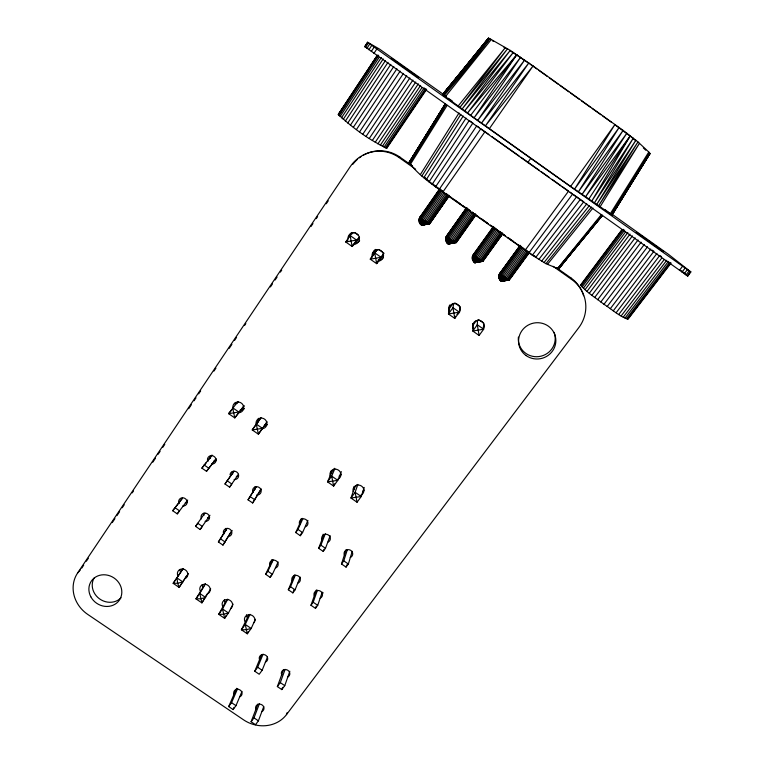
<?xml version="1.0" encoding="UTF-8"?>
<svg xmlns="http://www.w3.org/2000/svg" width="764" height="764" viewBox="0 0 764 764"><rect width="100%" height="100%" fill="white"/><g stroke="black" fill="none" stroke-linecap="round" stroke-linejoin="round"><path stroke-width="1.15" d="M477.538 320.059L477.319 324.776L479.095 335.463L483.66 329.227L483.765 323.201L478.474 319.495M448.831 196.415L429.674 223.785L421.47 225.246C418.873 223.451 418.204 219.564 420.038 216.995L439.185 189.501M475.647 215.343L456.337 242.56L448.115 244.002C445.517 242.217 444.868 238.339 446.72 235.79L465.973 208.515M502.397 234.233L482.934 261.298L474.692 262.711C472.104 260.935 471.474 257.057 473.336 254.536L493.439 226.45M509.273 279.662L501.203 281.381C498.625 279.605 498.013 275.737 499.895 273.245L520.15 245.32M455.153 316.134L454.79 318.426L448.439 313.975L449.518 308.369L452.66 304.005M453.721 303.346L452.966 307.701L454.79 318.426L459.326 312.161L460.1 306.603L454.8 302.878M464.55 67.939L488.425 38.2L489.896 38.725L510.237 50.395L533.071 65.952L623.128 130.405L637.978 141.932L648.789 152.026L649.935 153.602L612.069 214.961L570.632 186.426L474.1 117.78L442.652 94.583L488.425 38.2L442.652 94.583L488.931 38.295L443.139 94.984L489.896 38.725L444.046 95.681L491.309 39.489L445.374 96.684M346.054 549.803L341.489 563.966L346.063 567.108L348.355 564.013L352.242 551.321M346.063 567.108L346.741 564.911M341.489 563.966L343.781 560.871L347.238 550.042M364.208 487.432L361.238 496.514L357.055 502.234L350.953 498.023L354.563 487.785L356.597 484.987M412.541 166.036L399.916 157.117L399.094 157.556A35.555 34.991 85.7 0 0 350.237 166.657L77.594 573.019A31.763 28.755 33.6 0 0 87.822 614.476L243.601 719.86A31.467 28.421 22.5 0 0 286.462 714.636L287.13 712.621M316.439 589.884L310.958 605.26L315.475 608.345L317.719 605.327L322.246 592.138M315.475 608.345L316.21 606.215M357.858 484.433L355.126 492.293L350.953 498.023L361.238 496.514L355.126 492.293L357.055 502.234M283.454 669.875L277.361 686.578L281.801 689.596L284.762 685.652L289.833 671.25M281.801 689.596L282.594 687.361M310.958 605.26L313.192 602.233L317.452 590.219M277.361 686.578L280.312 682.624L285.115 669.35M323.917 534.59L318.636 548.285L323.21 551.417L325.483 548.313L330.172 535.669M323.21 551.417L324.003 549.297M257.926 704.083L251.098 721.732L255.501 724.711L258.404 720.844L263.771 706.538M318.636 548.285L320.909 545.171L325.321 533.664M251.098 721.732L253.992 717.854L259.474 703.596M377.044 55.667L338.28 114.419C352.309 127.674 369.614 140.404 386.842 148.054M261.613 654.71L254.756 671.231L259.206 674.249L262.138 670.286L267.486 657.011M294.512 574.881L288.314 589.779L292.851 592.883L295.076 589.837L300.204 577.059M292.851 592.883L294.15 589.665M341.327 471.627L337.803 480.336L333.639 486.085L327.527 481.864L331.757 472.047L334.451 468.303M334.546 483.879L333.639 486.085L331.671 476.106L334.88 468.58M288.314 589.779L290.54 586.742L295.362 575.091M254.756 671.231L257.688 667.259L263.112 654.118M236.62 688.297L228.684 706.566L233.106 709.555L235.98 705.669L242.007 691.401M233.106 709.555L234.023 707.388M228.684 706.566L231.559 702.679L237.68 688.517M302.2 518.336L295.735 532.556L300.319 535.707L302.573 532.584L307.921 520.38M300.319 535.707L301.665 532.632M295.735 532.556L297.989 529.433L302.792 518.823M255.367 619.308L251.184 628.466L247.307 633.786L241.395 629.765L248.93 614.781M248.252 631.732L247.307 633.786L245.263 624.427L250.029 614.332M272.299 560.346L265.633 574.28L270.179 577.383L272.385 574.327L278.134 561.941M270.179 577.383L271.144 575.302M265.633 574.28L267.839 571.214L273.226 559.945M233.058 604.104L228.474 612.995L224.626 618.353L218.695 614.323L226.812 599.711M226.173 615.364L224.626 618.353L222.534 608.956L227.748 599.157M204.704 598.05L201.897 602.882L195.956 598.842L205.268 583.734M205.822 596.111L206.948 594.172M210.702 588.882L201.897 602.882L199.767 593.456L205.43 583.944M570.632 186.426L614.972 124.484L574.528 189.185L619.136 127.483L578.338 191.879L623.128 130.405L582.006 194.467L626.881 133.194L585.472 196.911L630.3 135.791L591.661 201.238L633.327 138.141L594.296 203.071L635.906 140.204L596.579 204.647L637.978 141.932L598.479 205.955L639.506 143.298L599.979 206.968M256.121 486.668L248.033 499.818L252.636 502.979L260.572 489.724M252.636 502.979L261.355 488.96M226.793 528.526L218.399 541.982L222.954 545.095L230.919 532.021M222.954 545.095L232.151 530.464M409.552 162.598L412.035 158.549L409.552 162.598C416.179 173.237 431.459 183.818 442.786 192.127L532.327 255.243L545.964 263.675L558.494 268.89L602.347 215.352L580.621 241.901M413.276 156.524L418.233 148.426M419.474 146.401L421.948 142.352M423.189 140.328L434.974 121.094M436.206 119.069L444.887 104.888L408.998 162.57L445.288 103.799M248.033 499.818L256.427 486.611M633.385 179.588L612.451 213.739L649.935 153.602L648.139 155.474M634.617 177.582L643.24 163.525M644.472 161.519L646.315 158.501M648.159 155.493L649.39 153.478M445.297 103.789L408.931 162.885L445.507 103.999L409.361 163.544L446.128 104.525L410.268 164.537L447.169 105.336M218.399 541.982L227.118 528.382M610.245 213.825L648.789 152.026L611.276 214.503L649.629 152.876L611.888 214.885L650.011 153.402L612.069 214.961L604.792 209.47M413.334 156.563L415.855 152.542M417.115 150.527L418.376 148.512M420.897 144.492L422.167 142.476M424.058 139.459L425.949 136.441M420.343 174.603L459.049 112.919M634.359 177.382L635.619 175.386M644.386 161.452L645.637 159.456M421.833 176.007L460.864 114.285M423.8 177.725L463.204 116.023M426.216 179.712L466.03 118.095M183.971 579.886L179.12 587.382L173.161 583.333L183.054 568.597M185.184 578.004L186.397 576.132M188.307 573.621L179.12 587.382L177.649 583.228L176.942 577.918L183.073 568.712M612.336 214.397L668.548 254.402L690.704 271.831L687.753 276.062L364.762 46.604L367.608 42.268L379.622 49.163L446.166 96.321M364.791 46.69L367.608 42.268M365.536 47.273L368.391 42.908L367.646 42.345M366.93 48.313L369.795 43.94L368.391 42.908M368.897 49.736L371.762 45.372L369.795 43.94M429.015 181.937L469.277 120.454M588.71 199.184L630.3 135.791M371.285 51.465L374.169 47.091L371.762 45.372M373.949 53.365L376.824 48.991L374.169 47.091M377.177 55.686L338.28 114.419M338.452 114.867L377.989 54.941M339.197 114.39L341.164 111.429M343.771 107.466L345.729 104.496M361.401 80.745L363.368 77.775M365.975 73.822L367.933 70.851M339.035 115.603L378.696 55.505M340.028 116.605L379.173 57.357M341.432 117.885L381.341 57.501M343.198 119.394L383.232 58.895M345.318 121.123L385.467 60.528M347.754 123.033L387.997 62.361M350.447 125.095L390.786 64.377M353.369 127.263L393.785 66.525M356.454 129.517L396.927 68.779M432.137 184.344L472.878 123.061L470.185 121.104M359.653 131.79L400.174 71.09M362.9 134.063L403.459 73.411M366.137 136.288L406.715 75.712M369.308 138.408L409.886 77.947M81.71 568.13L83.696 565.159M86.361 561.206L88.357 558.236M112.279 522.586L114.934 518.622M116.93 515.652L119.585 511.699M122.24 507.735L124.236 504.765M132.21 492.885L133.538 490.899M152.81 462.191L155.474 458.228M158.129 454.265L160.125 451.295M162.78 447.341L164.776 444.371M188.698 408.721L191.353 404.758M194.018 400.804L196.004 397.834M198.669 393.871L200.665 390.901M213.949 371.094L215.945 368.124M229.238 348.327L231.893 344.363M234.548 340.4L236.544 337.43M244.518 325.55L245.846 323.573M270.437 286.939L272.433 283.969M275.088 280.006L277.084 277.036M280.407 272.079L281.735 270.103M310.977 226.536L312.973 223.565M316.296 218.619L317.623 216.632M326.257 203.768L328.253 200.798M372.364 140.414L412.913 80.067M375.229 142.247L415.75 82.044M377.865 143.88L418.338 83.83M380.233 145.294L420.63 85.415M382.277 146.449L421.938 87.726M383.977 147.347L424.201 87.831M385.304 147.958L425.424 88.634M435.528 186.884L476.755 125.84M388.523 144.577L391.168 140.672M393.145 137.74L395.79 133.834M399.753 127.97L401.071 126.022M404.376 121.132L405.703 119.184M407.68 116.252L410.984 111.372M412.312 109.414L414.957 105.508M418.92 99.645L420.238 97.696M423.542 92.816L425.529 89.885M386.221 148.283L426.236 89.14M386.746 148.311L426.637 89.359M458.066 106.129L505.424 47.473L459.871 107.466L507.582 48.743L462.058 109.071L510.237 50.395L464.617 110.933L513.341 52.391L467.492 113.024L516.827 54.693L474.1 117.78L520.618 57.252L477.729 120.387L524.648 60.022L481.521 123.09L528.831 62.944L485.417 125.869L533.071 65.952L489.361 128.677M520.876 246.094L500.563 274.075L499.303 274.238L519.577 246.228M236.792 403.678L238.101 401.768M244.108 405.923L234.777 417.898L228.598 413.649L237.9 401.606M359.538 237.365L355.881 242.713L352.137 246.466L345.72 241.978L350.103 235.56L353.149 232.791M187.686 500.028L177.286 513.876L172.702 510.744L182.529 497.861M216.021 459.107L206.509 471.312L201.887 468.141L212 455.038M233.965 471.178L224.979 483.994L229.592 487.165L238.463 474.272M177.286 513.876L179.425 510.753L174.841 507.621M206.509 471.312L215.964 458.811M200.139 529.5L202.298 526.396L197.733 523.273L195.574 526.377L200.139 529.5L209.947 515.261M439.109 189.501L480.814 128.744L488.855 134.464M424.106 176.942L430.581 182.615M260.457 418.615L252.235 429.941L258.394 434.191L267.104 421.776M377.187 249.752L370.263 259.177L376.662 263.666L383.413 254.116M262.453 428.346L252.235 429.941L256.284 424.087L262.453 428.346L258.394 434.191L256.284 424.087L261.068 417.612M264.478 425.605L266.455 422.75M229.592 487.165L231.807 483.984L227.185 480.814M439.949 188.765L419.474 218.007L420.525 217.702L439.902 189.835M448.716 196.186L429.674 223.785L423.323 220.013L418.968 220.5L421.231 218.351L441.105 189.825M442.079 190.599L422.186 219.134L418.968 220.5M442.786 192.127L484.968 131.704M445.756 193.244L425.825 221.78L419.159 221.885L423.323 220.013L443.235 191.458M444.486 192.366L424.564 220.911L419.159 221.885M448.802 195.145L428.891 223.594L420.439 224.32L427.019 222.544L446.95 194.037M447.322 195.632L428.069 223.164L420.439 224.32M448.669 196.338L429.444 223.814L421.47 225.246L424.774 224.31M224.979 483.994L233.86 471.369M195.574 526.377L204.847 513.141M466.164 208.515L446.147 236.802L447.265 236.544L467.281 208.2M466.823 207.751L446.147 236.802L447.456 235.952C445.813 236.496 454.179 241.844 456.137 242.608L475.494 215.104M452.259 229.143L455.01 225.256M458.438 220.404L460.501 217.482M465.295 210.683L466.67 208.744M470.194 210.501L450.111 238.884L445.632 239.275L448 237.203L468.036 208.839M469.029 209.623L448.965 238.005L445.632 239.275M470.777 212.354L451.362 239.791L445.813 240.65L450.111 238.884M473.212 213.996L453.797 241.405L446.3 241.94L452.613 240.65L472.706 212.277M474.902 213.691L454.819 242.007L447.083 243.076L453.797 241.405M453.577 242.427L448.115 244.002L455.621 242.417L475.685 214.13M530.76 158.358L527.743 162.589L527.38 162.121M494.098 227.185L473.947 255.329L472.754 255.539L474.014 254.651M492.914 227.682L472.754 255.539M477.471 249.818L478.856 247.889M484.386 240.163L486.458 237.26M502.254 234.271L482.762 261.364L476.841 257.716L472.228 258.003L474.702 256.016L494.9 227.815M495.912 228.608L475.685 256.828L472.228 258.003M499.589 231.263L479.343 259.464L472.4 259.378L476.841 257.716L497.087 229.496M498.338 230.403L478.092 258.614L472.4 259.378M502.483 233.106L482.275 261.192L473.67 261.794L480.508 260.218L500.754 232.036M501.747 232.648L481.501 260.81L473.67 261.794M489.714 251.346L482.772 260.992L474.692 262.711L477.949 261.766M491.109 249.417L497.354 240.727M498.739 238.798L502.215 233.965M270.332 563.078L272.567 559.974M519.654 246.562L499.303 274.238M501.194 272.347L503.982 268.508M509.559 260.82L514.439 254.097M517.238 250.258L520.026 246.419M384.034 253.228L376.662 263.666L374.675 252.798L377.177 249.647M529.777 252.12L509.321 280.073L503.514 276.492L498.768 276.692L501.337 274.773L521.678 246.772M522.729 247.555L502.349 275.603L498.768 276.692M526.415 250.21L505.997 278.249L498.93 278.048L503.514 276.492L523.913 248.443M525.174 249.351L504.756 277.399L498.93 278.048M476.325 320.613L473.164 324.948L472.763 331.022L479.095 335.463M529.232 251.996L508.872 279.93L500.191 280.464L507.153 278.984L527.561 250.964M528.507 251.595L508.127 279.557L500.191 280.464M509.97 278.698L514.869 271.984M516.273 270.064L523.264 260.467M524.667 258.547L572.675 193.989L570.221 192.251M525.126 250.267L568.578 191.086L562.743 186.941M627.893 318.655C621.227 318.091 611.038 308.475 603.952 304.311C596.13 298.065 586.895 292.774 580.64 284.943L622.058 229.563M580.726 285.335L622.259 229.63M605.117 253.724L606.53 251.824M581.213 286.013L623.615 229.334M582.101 286.968L624.646 230.136M583.381 288.19L625.353 232.16M585.033 289.661L627.855 232.542M587.029 291.351L629.994 234.109M589.331 293.233L632.43 235.895M591.909 295.276L635.123 237.852M594.707 297.454L638.035 239.963M597.687 299.708L641.111 242.178M286.462 714.636L578.778 327.651A35.373 34.37 -20.6 0 0 571.558 279.376L570.775 277.809L556.211 267.524M600.79 302.009L644.3 244.461M532.327 255.243L576.629 196.778L580.354 199.394L535.688 257.478M603.952 304.311L647.528 246.772M607.132 306.574L650.756 249.064M610.255 308.761L653.908 251.299L652.332 250.181M470.672 115.316L516.827 54.693M613.272 310.824L656.935 253.438M616.137 312.734L659.79 255.443L661.529 256.656M618.773 314.453L661.691 258.203M621.161 315.943L664.021 259.817M623.243 317.184L666.752 260.276M624.981 318.158L668.414 261.403M626.365 318.846L669.694 262.253M627.349 319.247L670.572 262.816M630.033 315.857L637.176 306.536M640.031 302.811L647.882 292.555M652.169 286.968L660.736 275.775M662.159 273.913L663.591 272.051M665.024 270.189L670.018 263.666M627.941 319.342L671.098 263.055M679.444 270.332L682.596 266.235L690.885 272.003M682.004 272.137L685.155 268.049M684.257 273.713L687.409 269.635M686.034 274.944L689.185 270.867M687.228 275.737L690.369 271.678M687.753 276.062L690.704 271.831M503.514 276.492L501.337 274.773L498.93 275.327L499.981 273.98M538.801 259.474L583.763 201.772L581.213 199.987M172.702 510.744L182.204 498.682M541.59 261.192L586.79 203.864M420.286 216.986L419.474 218.007L420.84 217.205L420.038 216.995L423.323 220.013M543.987 262.606L589.359 205.621M201.887 468.141L206.347 462.554M207.837 460.692L211.561 456.041M485.102 43.596L486.572 41.753L485.035 43.558M545.964 263.675L591.422 207.015M558.933 268.852L572.236 251.853M580.392 241.71L581.872 239.858M583.362 238.015L585.587 235.245M587.067 233.402L588.547 231.559M590.028 229.716L597.448 220.49M459.336 74.395L442.595 94.478L488.377 38.429M460.826 72.551L463.06 69.782M547.454 264.382L592.94 208.009M601.22 214.741L557.577 268.584L602.003 215.228M558.895 268.46L579.122 243.735M476.841 257.716L474.702 256.016L472.381 256.637L473.47 255.31M452.718 82.808L442.948 94.679L446.443 97.009M454.227 80.984L456.48 78.243M457.98 76.419L459.489 74.595M461.743 71.854L463.242 70.03M481.282 48.122L483.536 45.382M589.884 229.506L591.384 227.682M243.945 405.789L234.777 417.898L232.619 407.756L238.798 412.025L228.598 413.649L231.664 410.067M448 237.203L445.784 237.9L447.456 235.952M77.594 573.019L80.354 569.906M421.231 218.351L419.111 219.115L420.84 217.205M419.111 219.115L420.525 217.702M359.424 237.193L356.521 240.058L352.137 246.466L350.103 235.56L356.521 240.058L345.72 241.978L348.078 239.8M445.784 237.9L447.265 236.544M472.381 256.637L473.947 255.329L474.702 256.016M498.93 275.327L500.563 274.075L501.337 274.773M500.038 273.159L500.563 274.075M473.518 254.479L473.947 255.329M505.529 280.101L501.203 281.381L509.464 279.977M425.825 221.78L419.656 223.174L427.019 222.544M428.891 223.594L421.47 225.246L429.588 223.537M508.117 279.911L501.203 281.381L508.872 279.93M455.058 242.532L448.115 244.002L456.337 242.56L455.764 241.796M482.275 261.192L474.692 262.711L482.934 261.298L482.304 260.486M479.343 259.464L472.887 260.658L480.508 260.218M505.997 278.249L499.417 279.337L507.153 278.984M447.083 243.076L455.621 242.417M445.813 240.65L452.613 240.65M492.751 41.094L493.601 41.466M364.762 46.604L367.837 48.218M503.954 47.301L505.978 48.457M510.896 51.284L512.424 52.239M513.198 52.716L529.232 63.536M531.037 253.915L532.928 255.166M231.559 702.679L235.98 705.669M253.992 717.854L258.404 720.844M257.688 667.259L262.138 670.286M280.312 682.624L284.762 685.652M529.614 252.798L528.048 251.872L529.538 252.894M220.567 538.887L225.132 542.01M267.839 571.214L272.385 574.327M290.54 586.742L295.076 589.837M313.192 602.233L317.719 605.327M204.074 464.951L208.706 468.122M250.248 496.657L254.861 499.818M297.989 529.433L302.573 532.584M320.909 545.171L325.483 548.313M343.781 560.871L348.355 564.013M448.353 98.308L449.853 99.339M450.598 99.855L452.288 101.039M525.747 250.267L527.284 251.337M354.802 232.724L358.373 235.226M378.696 249.484L383.136 252.607M573.468 194.543L576.629 196.778M399.094 157.556L415.654 169.255M553.05 266.302L571.558 279.376M445.928 193.75L451.715 197.838M453.644 199.203L460.396 203.978M463.29 206.022L469.086 210.11M471.98 212.153L477.767 216.241M481.626 218.962L487.413 223.059M496.103 229.19L490.307 225.103L505.682 236.105M499.962 231.912L504.784 235.322M507.678 237.365L513.465 241.453M518.298 244.862L523.12 248.271M445.851 193.855L469.975 210.893M471.904 212.249L488.311 223.833M507.611 237.461L524.009 249.045M530.149 64.186L536.777 68.913M376.824 48.991L682.596 266.235M491.777 136.536L518.995 155.866M520.943 157.25L539.413 170.372M541.361 171.747L549.135 177.277M552.057 179.349L560.805 185.566M538.716 70.298L547.454 76.543M549.402 77.928L558.14 84.174M560.079 85.568L568.817 91.814M570.765 93.198L579.504 99.444M581.442 100.838L590.18 107.084M592.129 108.469L600.867 114.715M602.806 116.109L611.553 122.355M440.704 190.055L443.024 191.707M442.958 191.812L431.44 183.14L433.198 184.487M477.567 126.423L479.19 127.578M614.466 124.437L629.421 135.534M439.93 189.501L434.076 185.165M631.045 136.804L635.658 140.681M681.278 270.685L687.571 275.871M425.376 178.136L427.038 179.588M643.326 147.872L645.771 150.212M352.853 164.279A35.23 34.666 86.2 0 1 357.552 159.275M359.328 157.833A35.23 34.666 86.2 0 1 361.191 156.505M363.139 155.312A35.23 34.666 86.2 0 1 399.916 157.117M570.775 277.809A35.039 34.065 -20.9 0 1 583.601 295.763M554.12 332.388A18.498 17.964 -13.8 0 1 538.973 356.568A18.498 17.964 -13.8 0 1 518.393 337.077M121.018 597.792A16.798 15.232 33.5 0 1 99.473 598.804A16.798 15.232 33.5 0 1 94.048 578.128M226.077 530.483A4.288 3.992 29.6 0 1 225.628 528.401M209.632 517.457A4.297 4.001 31.8 0 1 207.502 517.763M203.959 515.347A4.297 4.001 31.8 0 1 203.501 513.255M187.476 502.282A4.307 4.001 34 0 1 185.346 502.607M255.071 489.218A4.336 4.078 29.6 0 1 254.622 487.098M238.483 476.01A4.345 4.087 32.3 0 1 236.315 476.335M232.743 473.881A4.345 4.087 32.3 0 1 232.285 471.751M216.107 460.635A4.355 4.087 34.8 0 1 213.949 460.959M210.367 458.505A4.355 4.087 34.8 0 1 209.899 456.366M323.191 592.769A4.269 3.963 21 0 1 321.539 594.048M271.946 561.874A4.278 3.982 25.1 0 1 271.516 559.811M323.573 536.29A4.317 4.059 21.8 0 1 323.153 534.198M301.379 521.038A4.326 4.068 24.2 0 1 300.949 518.937M247.058 617.283A5.281 4.842 25 0 1 246.505 614.762M224.95 602.223A5.281 4.851 26.8 0 1 224.387 599.692M202.804 587.134A5.291 4.861 28.6 0 1 202.231 584.594M180.61 572.016A5.3 4.87 30.5 0 1 180.027 569.466M484.004 325.531A5.73 5.625 -6.6 0 1 483.134 327.298M472.935 325.464A5.73 5.625 -6.6 0 1 472.782 323.506M449.624 309.802A5.72 5.644 -3 0 1 449.662 305.017M359.624 240.67A5.768 5.682 63.7 0 1 354.486 243.095M349.234 236.869A5.768 5.682 63.7 0 1 351.602 232.657M383.48 257.401A5.74 5.692 56.4 0 1 378.323 259.808M373.29 255.596A5.74 5.692 56.4 0 1 375.496 249.408M364.075 490.106A5.472 5.195 20 0 1 362.738 491.367M354.687 489.103A5.472 5.195 20 0 1 354.162 486.429M341.269 474.358A5.472 5.214 23.1 0 1 339.14 476.058M331.891 473.374A5.472 5.214 23.1 0 1 331.356 470.691M267.419 424.469A5.501 5.233 33.8 0 1 264.086 425.949M258.289 421.948A5.501 5.233 33.8 0 1 258.499 418.309M244.423 408.597A5.51 5.243 37.1 0 1 240.173 410.077M235.064 404.223A5.51 5.243 37.1 0 1 235.493 402.427M223.814 534.122A4.326 4.021 29.6 0 1 225.667 528.726A4.326 4.021 29.6 0 1 231.397 530.856A4.326 4.021 29.6 0 1 229.534 536.252M201.495 518.851A4.336 4.03 31.8 0 1 204.017 513.207A4.336 4.03 31.8 0 1 209.498 516.961A4.336 4.03 31.8 0 1 205.067 521.296M179.139 503.562A4.345 4.04 34 0 1 181.631 497.889A4.345 4.04 34 0 1 187.123 501.642A4.345 4.04 34 0 1 182.72 506.007M253.037 492.541A4.374 4.116 29.6 0 1 255.644 486.802A4.374 4.116 29.6 0 1 261.164 490.593A4.374 4.116 29.6 0 1 256.637 495.015M230.04 474.921A4.383 4.116 32.2 0 1 234.577 471.197A4.383 4.116 32.2 0 1 238.645 475.829A4.383 4.116 32.2 0 1 234.109 479.544M207.932 461.561A4.393 4.126 34.8 0 1 210.482 455.764A4.393 4.126 34.8 0 1 216.031 459.575A4.393 4.126 34.8 0 1 211.542 464.044M314.396 596.092A4.307 3.992 21 0 1 316.363 590.801A4.307 3.992 21 0 1 322.074 592.931A4.307 3.992 21 0 1 320.106 598.222M292.259 580.955A4.307 4.001 23 0 1 294.197 575.636A4.307 4.001 23 0 1 299.918 577.765A4.307 4.001 23 0 1 297.97 583.085M270.084 565.78A4.317 4.011 25.1 0 1 271.994 560.432A4.317 4.011 25.1 0 1 277.714 562.562A4.317 4.011 25.1 0 1 275.794 567.91M344.497 555.361A4.355 4.078 19.4 0 1 346.512 549.956A4.355 4.078 19.4 0 1 352.29 552.105A4.355 4.078 19.4 0 1 350.265 557.51M322.141 540.014A4.355 4.087 21.8 0 1 324.137 534.58A4.355 4.087 21.8 0 1 329.924 536.729A4.355 4.087 21.8 0 1 327.918 542.163M299.755 524.629A4.364 4.097 24.2 0 1 301.723 519.176A4.364 4.097 24.2 0 1 307.51 521.325A4.364 4.097 24.2 0 1 305.533 526.778M245.005 621.609A5.319 4.88 25 0 1 246.543 615.507A5.319 4.88 25 0 1 253.285 616.29A5.319 4.88 25 0 1 254.068 622.66M222.706 606.425A5.329 4.89 26.8 0 1 224.731 600.007A5.329 4.89 26.8 0 1 231.74 602.013A5.329 4.89 26.8 0 1 230.518 608.66M200.369 591.212A5.338 4.899 28.6 0 1 202.622 584.651A5.338 4.899 28.6 0 1 209.68 587.277A5.338 4.899 28.6 0 1 207.416 593.848M177.974 575.97A5.338 4.909 30.5 0 1 180.199 569.371A5.338 4.909 30.5 0 1 187.256 572.007A5.338 4.909 30.5 0 1 185.031 578.606M281.782 675.023A4.288 3.906 21.5 0 1 283.702 669.847A4.288 3.906 21.5 0 1 289.384 671.976A4.288 3.906 21.5 0 1 287.465 677.152M259.684 660A4.297 3.906 23.1 0 1 261.574 654.805A4.297 3.906 23.1 0 1 267.266 656.935A4.297 3.906 23.1 0 1 265.366 662.13M256.055 709.517A4.25 3.83 22.3 0 1 257.917 704.427A4.25 3.83 22.3 0 1 263.551 706.547A4.25 3.83 22.3 0 1 261.68 711.628M234.147 694.677A4.25 3.839 23.8 0 1 235.98 689.567A4.25 3.839 23.8 0 1 241.615 691.678A4.25 3.839 23.8 0 1 239.772 696.787M473.136 328.367A5.778 5.673 -6.2 0 1 475.141 321.329A5.778 5.673 -6.2 0 1 482.542 322.026A5.778 5.673 -6.2 0 1 483.096 329.303M449.28 311.636A5.778 5.701 -2.5 0 1 452.126 304.082A5.778 5.701 -2.5 0 1 459.785 306.889A5.778 5.701 -2.5 0 1 456.92 314.443M347.954 238.043A5.816 5.73 63.1 0 1 354.124 232.762A5.816 5.73 63.1 0 1 359.424 239.046A5.816 5.73 63.1 0 1 353.245 244.318M372.23 256.933A5.797 5.74 55.5 0 1 376.9 249.723A5.797 5.74 55.5 0 1 383.538 255.272A5.797 5.74 55.5 0 1 377.311 261.192M353.178 491.596A5.52 5.243 20 0 1 356.673 485.293A5.52 5.243 20 0 1 363.53 488.502A5.52 5.243 20 0 1 360.818 495.167M330.506 476.583A5.52 5.252 23.1 0 1 333.056 469.602A5.52 5.252 23.1 0 1 340.381 472.314A5.52 5.252 23.1 0 1 337.831 479.295M256.246 424.717A5.549 5.281 33.8 0 1 260.218 418.128A5.549 5.281 33.8 0 1 266.865 422.712A5.549 5.281 33.8 0 1 262.1 428.757M233.049 408.702A5.558 5.291 37 0 1 236.983 402.084A5.558 5.291 37 0 1 243.64 406.687A5.558 5.291 37 0 1 238.912 412.751M374.675 252.798L370.263 259.177L381.083 257.287L374.675 252.798M176.942 577.918L173.161 583.333L177.649 583.228L182.902 581.977L176.942 577.918M199.767 593.456L195.956 598.842L200.474 598.766L205.707 597.505L199.767 593.456M222.534 608.956L218.695 614.323L223.26 614.275L228.474 612.995L222.534 608.956M331.671 476.106L327.527 481.864L337.803 480.336L331.671 476.106M452.966 307.701L448.439 313.975L459.326 312.161L452.966 307.701M245.263 624.427L241.395 629.765L245.998 629.746L251.184 628.466L245.263 624.427M477.319 324.776L472.763 331.022L483.66 329.227L477.319 324.776M533.941 255.692L536.567 257.382L533.941 255.692M602.385 215.448L558.494 268.89L602.376 215.448M418.653 77.68L391.302 58.245L418.653 77.68M663.333 251.585L636.374 232.323L663.333 251.585M526.119 355.585A18.67 18.116 -13.5 0 0 555.734 342.673A18.67 18.116 -13.5 0 0 529.786 324.308A18.67 18.116 -13.5 0 0 526.119 355.585M90.83 596.789A16.942 15.337 33.5 0 0 119.346 600.17A16.942 15.337 33.5 0 0 105.871 574.891A16.942 15.337 33.5 0 0 90.83 596.789"/></g></svg>
